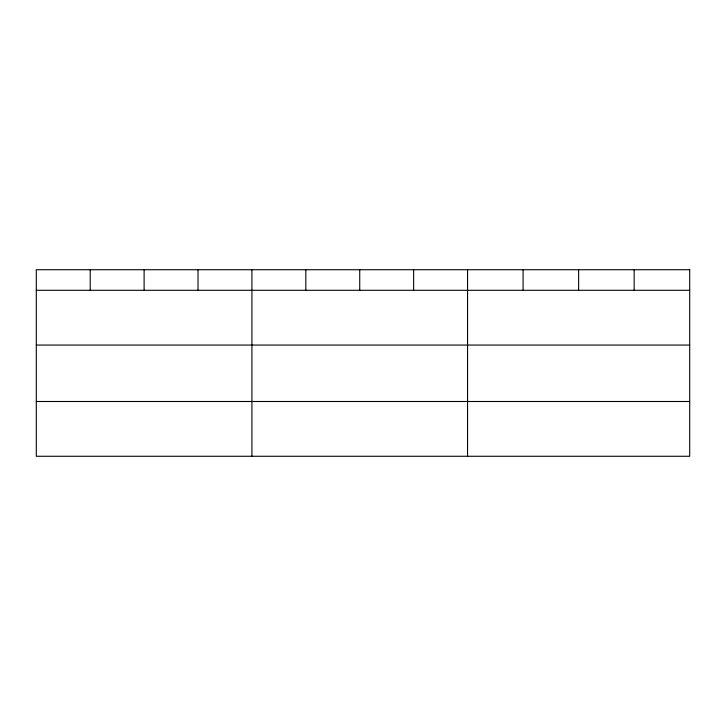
<?xml version="1.0" encoding="UTF-8"?>
<svg xmlns="http://www.w3.org/2000/svg" width="726" height="726" viewBox="0 0 726 726"><rect width="100%" height="100%" fill="white"/><g stroke="black" fill="none" stroke-linecap="round" stroke-linejoin="round"><path stroke-width="1.09" d="M36.3 290.291L689.7 290.291M36.3 345.068L689.7 345.068M36.3 401.496L689.7 401.496M634.161 269.727L634.161 290.291M578.622 269.727L578.622 290.291M523.083 269.727L523.083 290.291M467.544 269.727L467.544 456.273M413.639 269.727L413.639 290.291M359.733 269.727L359.733 290.291M305.827 269.727L305.827 290.291M251.922 269.727L251.922 456.273M198.016 269.727L198.016 290.291M144.111 269.727L144.111 290.291M90.206 269.727L90.206 290.291M689.7 269.727L36.3 269.727L36.3 456.273L689.7 456.273L689.7 269.727"/></g></svg>
